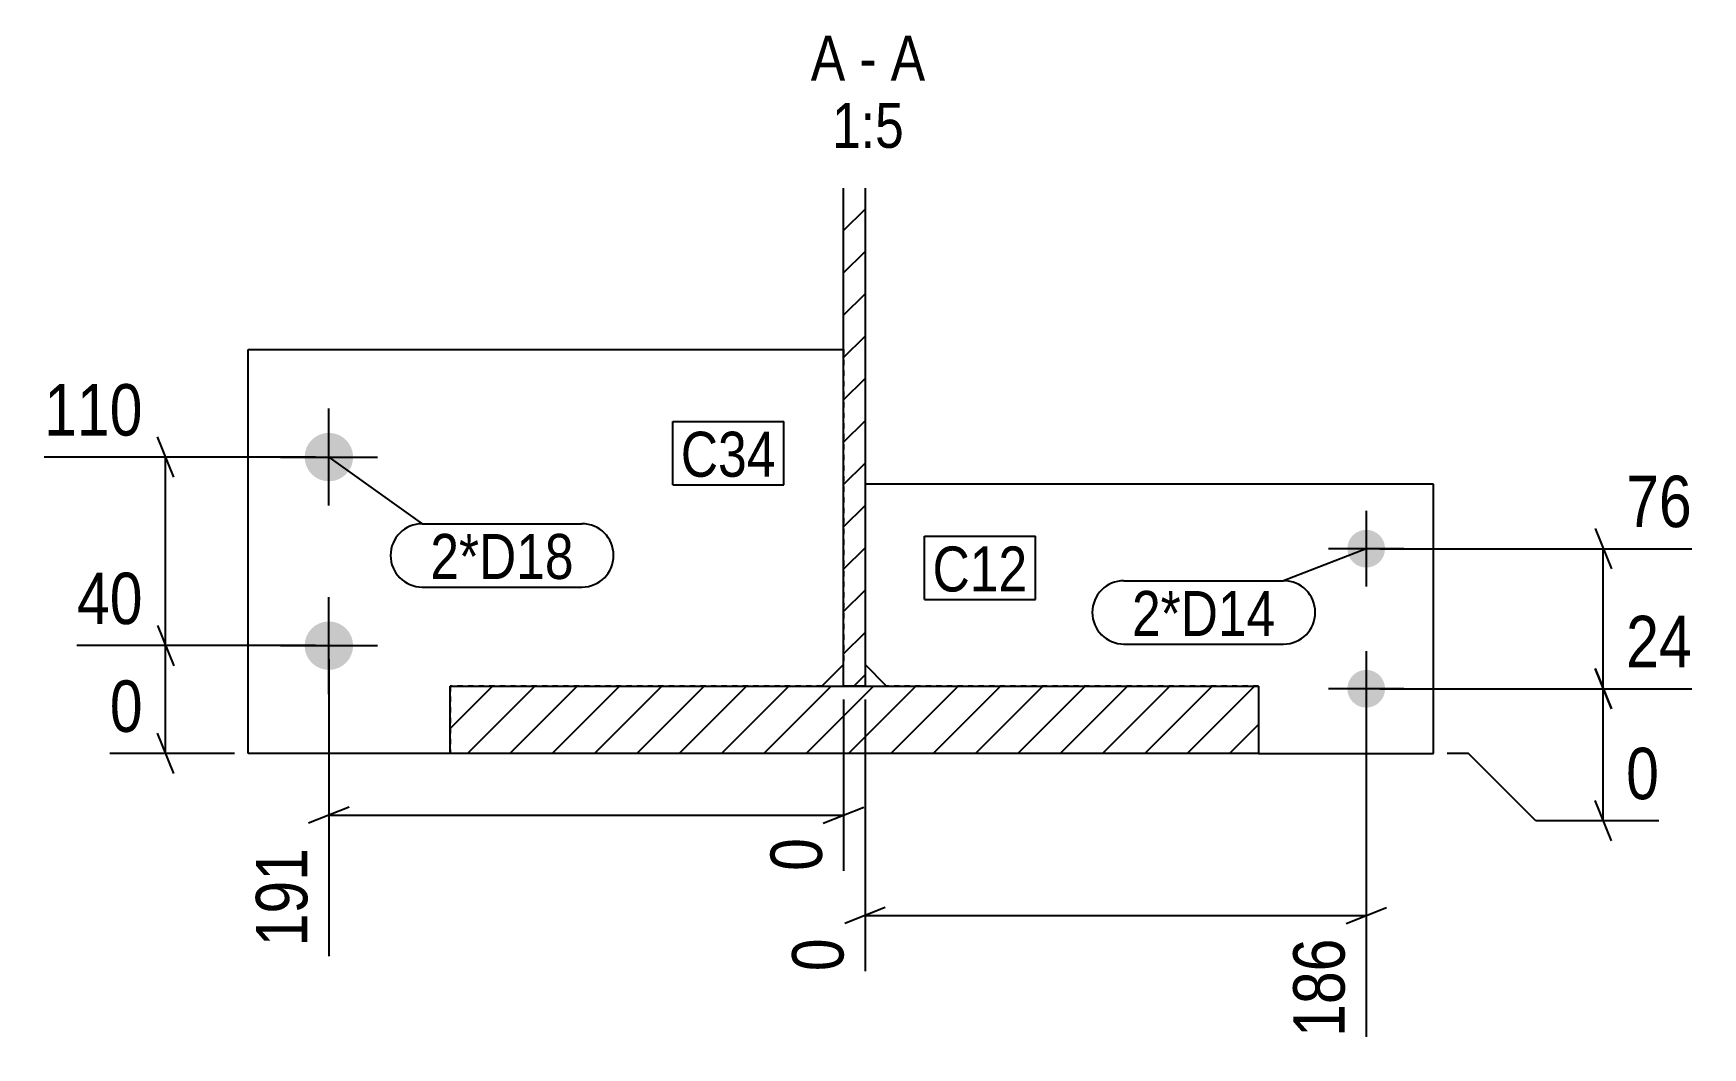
# Model space of a CAD drawing. Header units: millimetres. Extents: x 38 to 49293, y 16 to 3079.
# Drawn here: x 30350 to 30970, y 16 to 393 of the extents above; entities that cross this region are included whole.
import ezdxf

# ---------------------------------------------------------------- set-up
doc = ezdxf.new("R2010")
doc.units = ezdxf.units.MM
doc.linetypes.add('DXK_LINE_DOT2', pattern=[3.9198, 1.9599, -1.9599])
for name, color, linetype in [('MÅLSÆTNING', 7, 'Continuous'), ('STÅL', 7, 'Continuous'), ('TEKST', 7, 'Continuous')]:
    doc.layers.add(name, color=color, linetype=linetype)
doc.styles.add('Arial Narrow', font='ARIALN.TTF', dxfattribs={"height": 0.2})

msp = doc.modelspace()

# ---------------------------------------------------------------- hatches: boundary and pattern name
at = {"layer": 'STÅL', "linetype": 'Continuous'}
h = msp.add_hatch(dxfattribs=at)
h.set_pattern_fill('', scale=3.5, style=0, pattern_type=0)
h.set_pattern_definition([(45, (30650.724, 335.015), (-7.8577, 7.8577), [])])
h.paths.add_polyline_path([(30658.72, 335.02), (30650.72, 335.02), (30650.72, 150.22), (30658.72, 150.22)])
for points in [[(30459.72, 244.22, -1), (30459.72, 226.22, -1)], [(30844.72, 194.22, -1), (30844.72, 208.22, -1)], [(30459.72, 174.22, -1), (30459.72, 156.22, -1)], [(30844.72, 142.22, -1), (30844.72, 156.22, -1)]]:
    msp.add_hatch(color=96, dxfattribs=at).paths.add_polyline_path(points)
h = msp.add_hatch(dxfattribs=at)
h.set_pattern_fill('', scale=3.5, style=0, pattern_type=0)
h.set_pattern_definition([(45, (30504.724, 150.222), (-7.85772, 7.85772), [])])
h.paths.add_polyline_path([(30804.72, 150.22), (30504.72, 150.22), (30504.72, 125.22), (30804.72, 125.22)])

# ---------------------------------------------------------------- linework, layer by layer
at = {"layer": 'MÅLSÆTNING', "color": 7, "linetype": 'Continuous'}
for p, q in [((30402.12, 227.72), (30396.12, 242.72)), ((30454.72, 235.22), (30354.06, 235.22)), ((30399.12, 165.22), (30399.12, 235.22)), ((30929.69, 208.72), (30935.69, 193.72)), ((30849.72, 201.22), (30965.57, 201.22)), ((30932.69, 149.22), (30932.69, 201.22)), ((30396.12, 172.72), (30402.12, 157.72)), ((30396.12, 172.72), (30402.12, 157.72)), ((30454.72, 165.22), (30366.24, 165.22)), ((30454.72, 165.22), (30366.24, 165.22)), ((30399.12, 125.22), (30399.12, 165.22)), ((30459.72, 160.22), (30459.72, 49.96)), ((30929.69, 156.72), (30935.69, 141.72)), ((30849.72, 149.22), (30965.57, 149.22)), ((30849.72, 149.22), (30965.57, 149.22)), ((30932.69, 100.22), (30932.69, 149.22)), ((30650.72, 145.22), (30650.72, 81.62)), ((30658.72, 145.22), (30658.72, 44.38)), ((30844.72, 144.22), (30844.72, 20)), ((30402.12, 117.72), (30396.12, 132.72)), ((30424.72, 125.22), (30378.43, 125.22)), ((30882.69, 125.22), (30874.72, 125.22)), ((30907.69, 100.22), (30882.69, 125.22)), ((30935.69, 92.72), (30929.69, 107.72)), ((30467.22, 105.31), (30452.22, 99.31)), ((30459.72, 102.31), (30650.72, 102.31)), ((30643.22, 99.31), (30658.22, 105.31)), ((30953.38, 100.22), (30907.69, 100.22)), ((30666.22, 68.06), (30651.22, 62.06)), ((30658.72, 65.06), (30844.72, 65.06)), ((30837.22, 62.06), (30852.22, 68.06))]:
    msp.add_line(p, q, dxfattribs=at)
at = {"layer": 'STÅL', "color": 2, "linetype": 'Continuous'}
for p, q in [((30650.72, 150.22), (30650.72, 335.02)), ((30658.72, 335.02), (30658.72, 150.22)), ((30504.72, 150.22), (30804.72, 150.22)), ((30504.72, 125.22), (30504.72, 150.22)), ((30658.72, 150.22), (30650.72, 150.22)), ((30804.72, 150.22), (30804.72, 125.22)), ((30804.72, 125.22), (30504.72, 125.22))]:
    msp.add_line(p, q, dxfattribs=at)
at = {"layer": 'STÅL', "color": 4, "linetype": 'Continuous'}
for p, q in [((30429.72, 125.22), (30429.72, 275.22)), ((30429.72, 275.22), (30650.72, 275.22)), ((30869.72, 225.22), (30658.72, 225.22)), ((30869.72, 125.22), (30869.72, 225.22)), ((30650.72, 158.22), (30642.72, 150.22)), ((30666.72, 150.22), (30658.72, 158.22)), ((30504.72, 125.22), (30429.72, 125.22)), ((30804.72, 125.22), (30869.72, 125.22))]:
    msp.add_line(p, q, dxfattribs=at)
at = {"layer": 'STÅL', "color": 30, "linetype": 'DXK_LINE_DOT2'}
for p, q in [((30650.72, 275.22), (30650.72, 158.22)), ((30658.72, 225.22), (30658.72, 158.22)), ((30504.72, 150.22), (30504.72, 125.22)), ((30642.72, 150.22), (30504.72, 150.22)), ((30804.72, 150.22), (30666.72, 150.22)), ((30804.72, 150.22), (30804.72, 125.22))]:
    msp.add_line(p, q, dxfattribs=at)
at = {"layer": 'STÅL', "color": 96, "linetype": 'Continuous'}
for p, q in [((30459.72, 217.22), (30459.72, 253.22)), ((30441.72, 235.22), (30477.72, 235.22)), ((30844.72, 215.22), (30844.72, 187.22)), ((30858.72, 201.22), (30830.72, 201.22)), ((30459.72, 147.22), (30459.72, 183.22)), ((30441.72, 165.22), (30477.72, 165.22)), ((30844.72, 163.22), (30844.72, 135.22)), ((30858.72, 149.22), (30830.72, 149.22))]:
    msp.add_line(p, q, dxfattribs=at)

# ---------------------------------------------------------------- wipeouts: each hides what was drawn before it
at = {"color": 0, "linetype": 'Continuous'}
for points, layer in [([(30455.72, 94.16), (30427.72, 94.16), (30427.72, 49.6), (30455.72, 49.6)], 'MÅLSÆTNING'), ([(30651.37, 375.02), (30651.37, 392.52), (30638.59, 392.52), (30638.59, 375.02)], 'TEKST'), ([(30663, 375.02), (30663, 392.52), (30656.62, 392.52), (30656.62, 375.02)], 'TEKST'), ([(30681.03, 375.02), (30681.03, 392.52), (30668.25, 392.52), (30668.25, 375.02)], 'TEKST'), ([(30673.14, 350.02), (30673.14, 367.52), (30646.48, 367.52), (30646.48, 350.02)], 'TEKST')]:
    msp.add_wipeout(points, dxfattribs=at).dxf.layer = layer
at = {"color": 0}
for points in [[(30625.52, 227.93), (30625.52, 245.43), (30590.35, 245.43), (30590.35, 227.93)], [(30550.66, 189.98), (30550.66, 207.48), (30497.37, 207.48), (30497.37, 189.98)], [(30718.95, 185.33), (30718.95, 202.83), (30683.78, 202.83), (30683.78, 185.33)], [(30811.07, 168.81), (30811.07, 186.31), (30757.79, 186.31), (30757.79, 168.81)]]:
    msp.add_wipeout(points, dxfattribs=at).dxf.layer = 'TEKST'

# ---------------------------------------------------------------- next in the draw order: texts
at = {"layer": 'MÅLSÆTNING', "color": 3, "linetype": 'Continuous', "style": 'Arial Narrow'}
msp.add_text('191', height=19.089, rotation=90.00021, dxfattribs=at).set_placement((30451.72, 53.6))
at = {"layer": 'TEKST', "color": 3, "linetype": 'Continuous', "style": 'Arial Narrow'}
for s, height, p in [('A', 16.7, (30638.59, 375.02)), ('A', 16.7, (30668.25, 375.02)), ('-', 16.7, (30656.62, 375.02)), ('1:5', 16.702, (30646.48, 350.02))]:
    msp.add_text(s, height=height, dxfattribs=at).set_placement(p)

# ---------------------------------------------------------------- next in the draw order: wipeouts: each hides what was drawn before it
at = {"color": 0, "linetype": 'Continuous'}
for points in [[(30394.62, 239.22), (30394.62, 267.22), (30350.06, 267.22), (30350.06, 239.22)], [(30969.57, 205.22), (30969.57, 233.22), (30937.19, 233.22), (30937.19, 205.22)], [(30394.62, 169.22), (30394.62, 197.22), (30362.24, 197.22), (30362.24, 169.22)], [(30969.57, 153.22), (30969.57, 181.22), (30937.19, 181.22), (30937.19, 153.22)], [(30394.62, 129.22), (30394.62, 157.22), (30374.43, 157.22), (30374.43, 129.22)], [(30957.38, 104.22), (30957.38, 132.22), (30937.19, 132.22), (30937.19, 104.22)], [(30646.72, 97.81), (30618.72, 97.81), (30618.72, 77.62), (30646.72, 77.62)], [(30654.72, 60.56), (30626.72, 60.56), (30626.72, 40.37), (30654.72, 40.38)], [(30840.72, 60.56), (30812.72, 60.56), (30812.72, 16), (30840.72, 16)]]:
    msp.add_wipeout(points, dxfattribs=at).dxf.layer = 'MÅLSÆTNING'
at = {"color": 0}
for points in [[(30625.52, 227.93), (30625.52, 245.43), (30590.35, 245.43), (30590.35, 227.93)], [(30550.66, 189.98), (30550.66, 207.48), (30497.37, 207.48), (30497.37, 189.98)], [(30718.95, 185.33), (30718.95, 202.83), (30683.78, 202.83), (30683.78, 185.33)], [(30811.07, 168.81), (30811.07, 186.31), (30757.79, 186.31), (30757.79, 168.81)]]:
    msp.add_wipeout(points, dxfattribs=at).dxf.layer = 'TEKST'

# ---------------------------------------------------------------- next in the draw order: linework, layer by layer
at = {"layer": 'MÅLSÆTNING', "color": 7, "linetype": 'Continuous'}
msp.add_line((30935.69, 141.72), (30929.69, 156.72), dxfattribs=at)
at = {"layer": 'TEKST', "color": 7, "linetype": 'Continuous'}
for p, q in [((30587.35, 248.43), (30628.52, 248.43)), ((30587.35, 224.93), (30587.35, 248.43)), ((30628.52, 224.93), (30628.52, 248.43)), ((30459.72, 235.22), (30494.37, 210.48)), ((30587.35, 224.93), (30628.52, 224.93)), ((30494.37, 210.48), (30553.66, 210.48)), ((30680.78, 205.83), (30721.95, 205.83)), ((30680.78, 182.33), (30680.78, 205.83)), ((30721.95, 182.33), (30721.95, 205.83)), ((30844.72, 201.22), (30814.07, 189.31)), ((30494.37, 186.98), (30553.66, 186.98)), ((30754.79, 189.31), (30814.07, 189.31)), ((30680.78, 182.33), (30721.95, 182.33)), ((30754.79, 165.81), (30814.07, 165.81))]:
    msp.add_line(p, q, dxfattribs=at)
for centre, start, end in [((30494.37, 198.73), 90, 270), ((30553.66, 198.73), 270, 90), ((30754.79, 177.56), 90, 270), ((30814.07, 177.56), 270, 90)]:
    msp.add_arc(centre, 11.75, start, end, dxfattribs=at)

# ---------------------------------------------------------------- next in the draw order: texts
at = {"layer": 'MÅLSÆTNING', "color": 3, "linetype": 'Continuous', "style": 'Arial Narrow'}
for s, height, p in [('110', 19.089, (30354.06, 243.22)), ('76', 19.089, (30941.19, 209.22)), ('40', 19.089, (30366.24, 173.22)), ('24', 19.089, (30941.19, 157.22)), ('0', 19.09, (30378.43, 133.22)), ('0', 19.09, (30941.19, 108.22))]:
    msp.add_text(s, height=height, dxfattribs=at).set_placement(p)
for s, height, p in [('0', 19.09, (30642.72, 81.62)), ('0', 19.09, (30650.72, 44.38)), ('186', 19.089, (30836.72, 20))]:
    msp.add_text(s, height=height, rotation=90.00021, dxfattribs=at).set_placement(p)
at = {"layer": 'TEKST', "color": 3, "style": 'Arial Narrow'}
for s, p in [('C34', (30590.35, 227.93)), ('2*D18', (30497.37, 189.98)), ('C12', (30683.78, 185.33)), ('2*D14', (30757.79, 168.81))]:
    msp.add_text(s, height=16.702, dxfattribs=at).set_placement(p)

doc.saveas('drawing.dxf')
